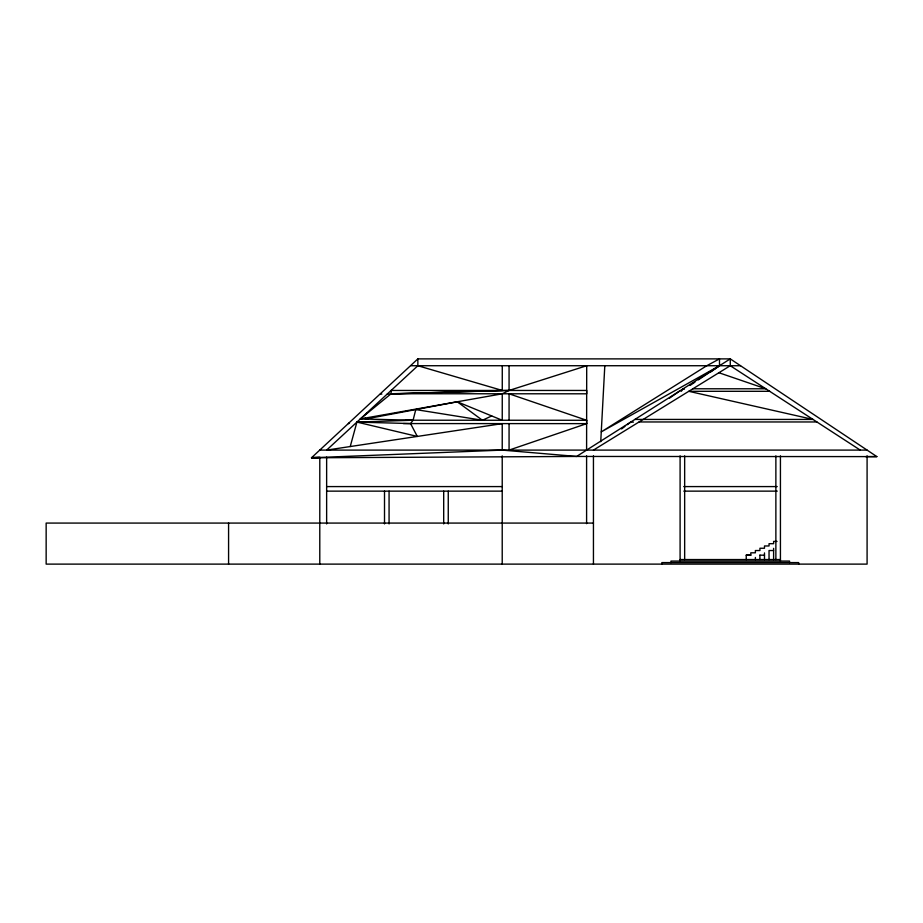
<?xml version="1.0" encoding="UTF-8"?>
<svg xmlns="http://www.w3.org/2000/svg" width="923" height="923" viewBox="0 0 923 923"><rect width="100%" height="100%" fill="white"/><g stroke="black" fill="none" stroke-linecap="round" stroke-linejoin="round"><path stroke-width="1.38" d="M876.85 456.608L576.61 456.447L502.227 450.101L502.239 423.634L326.638 450.101L417.854 365.727L417.854 358.885L730.266 358.885L876.85 456.608L865.705 456.631M586.601 450.101L586.705 365.727L509.069 390.452L502.262 393.809L502.239 420.277L457.266 401.782L365.346 419.065L365.185 418.073M387.199 394.086L502.262 390.452L502.274 365.727M600.735 441.69L604.807 365.727M350.232 446.536L356.913 422.088L413.077 420.219L415.777 409.581L482.429 420.265L491.717 415.95M410.55 423.576L417.3 436.429L356.913 422.088L410.55 423.576L413.077 420.219L360.328 418.938L391.11 393.74L509.069 390.452L509.069 365.727M681.278 391.306L683.182 388.779L684.451 389.171M365.439 414.508L367.158 412.616M860.248 450.101L730.266 365.727L730.266 358.885L576.61 456.447L311.489 457.785L417.854 358.885M621.571 428.941L624.952 426.403M627.202 424.718L630.582 422.18L633.409 422.111M710.145 372.338L719.49 365.727L719.49 358.885L706.776 365.727L601.254 431.883L719.49 365.727L698.284 379.918M669.44 398.205L679.859 390.891M690.046 385.433L694.961 382.145M593.443 450.101L730.266 365.727M509.069 420.277L509.069 393.809L586.636 420.277L586.693 423.634L509.069 450.101L509.069 423.634M348.386 423.657L349.471 423.299L348.767 423.299M360.328 418.938L502.262 393.809M311.489 457.785L502.227 450.101M318.885 457.323L311.686 457.6L320.327 457.589M411.012 365.727L740.523 365.727M692.885 388.779L765.778 388.779L718.89 372.73M769.667 391.306L688.777 391.306L813.013 419.434L634.897 419.434M380.357 394.086L381.868 394.086M405.947 420.219L586.693 420.277M639.062 421.961L816.913 421.961M403.374 423.576L586.693 423.634M319.796 450.101L867.089 450.101M326.638 486.583L502.227 486.583M683.724 486.583L777.235 486.583M326.638 491.14L502.227 491.14M683.816 491.14L777.258 491.14M593.443 523.076L46.15 523.076L46.15 564.115L867.089 564.115L867.089 455.8M777.028 541.409L773.612 541.409L773.612 543.693L769.044 543.693L769.044 545.966L764.486 545.966L764.486 548.25L759.929 548.25L759.929 550.535L755.372 550.535L755.372 552.808L750.803 552.808L750.803 555.254L746.245 555.254M750.803 555.092L746.245 555.092L746.245 559.569M759.929 555.184L764.486 555.184M680.101 559.557L780.431 559.557M417.854 365.727L502.262 390.452M457.266 401.782L482.429 420.265M773.589 550.535L769.032 550.535L769.044 559.569M759.906 559.465L759.906 555.092M798.672 564.115L798.672 562.592L661.849 562.592L661.849 564.115M789.557 562.592L789.557 561.08L670.975 561.08L670.975 562.592M780.431 455.858L780.431 561.08M775.874 455.858L775.874 559.557M773.612 548.343L773.612 559.569M764.486 552.912L764.486 559.569M755.372 557.469L755.372 559.569M684.658 455.858L684.658 559.557M680.101 455.858L680.101 561.08M593.443 455.824L593.443 564.115M586.601 455.824L586.601 523.664M502.227 455.858L502.216 564.115M448.255 491.14L448.255 523.929M443.698 491.14L443.698 523.929M389.068 491.14L389.068 523.929M384.51 491.14L384.51 523.929M326.638 457.116L326.638 523.929M319.796 457.22L319.785 564.115M228.581 523.076L228.581 564.115M391.121 390.452L391.11 393.74L586.693 393.809L586.693 390.452L391.121 390.452"/></g></svg>
